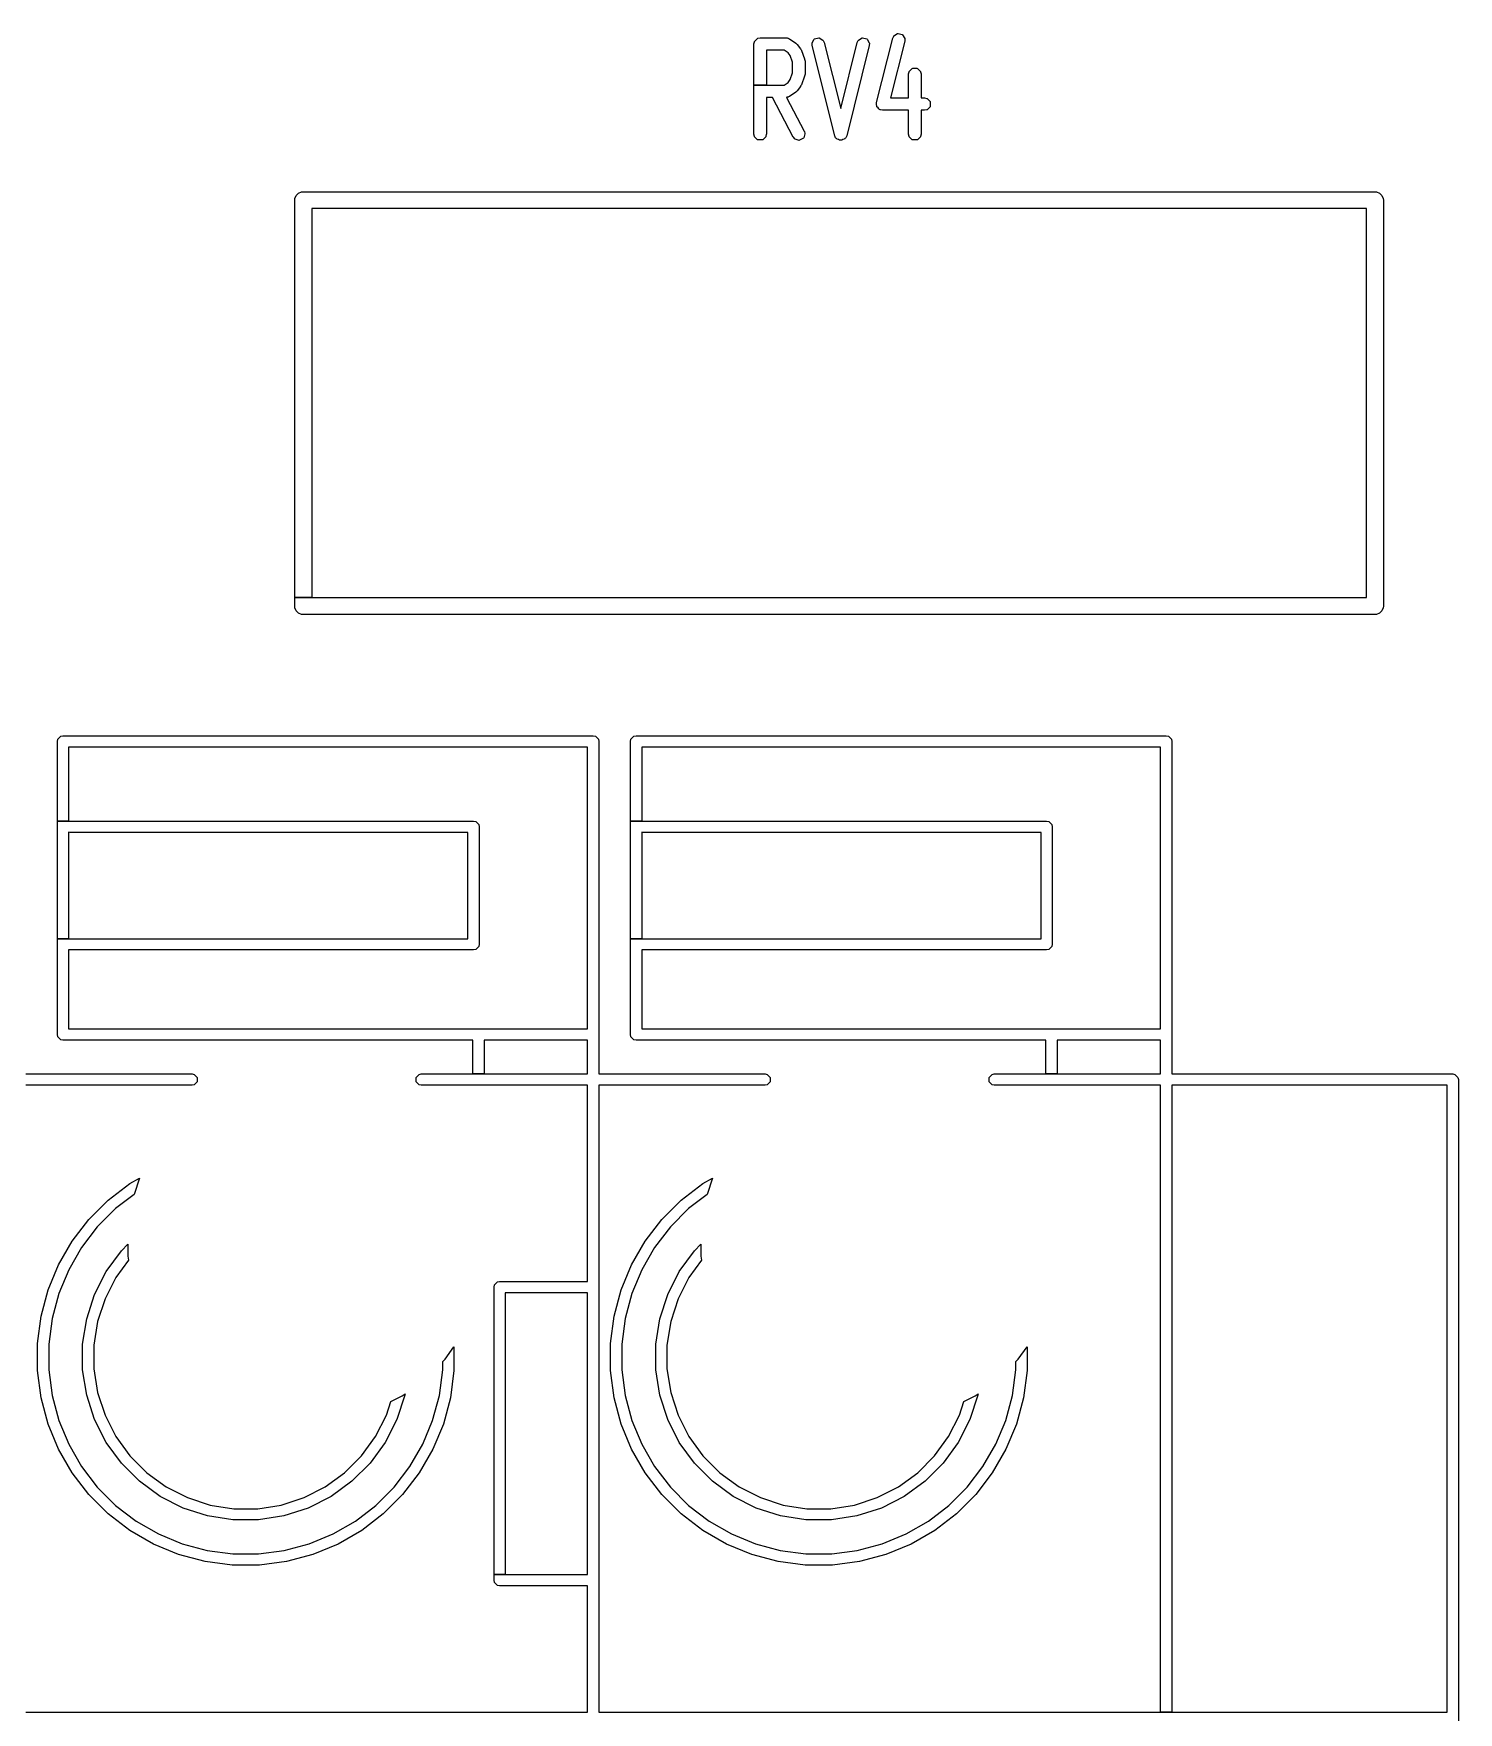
# Model space of a CAD drawing. Header units: millimetres. Extents: x 0 to 98, y 0 to 67.8.
# Drawn here: x 35.86 to 48.49, y 10.64 to 25.53 of the extents above; entities that cross this region are included whole.
import ezdxf

# ---------------------------------------------------------------- set-up
doc = ezdxf.new("R2010")
doc.units = ezdxf.units.MM
doc.layers.add('Edge.Cuts', color=254, linetype='CONTINUOUS', true_color=0xd0d2cd)

msp = doc.modelspace()

# ---------------------------------------------------------------- linework, layer by layer
at = {"layer": 'Edge.Cuts', "linetype": 'CONTINUOUS'}
for p, q in [((42.25027, 25.457775), (42.27733, 25.484835)), ((42.27733, 25.484835), (42.279891, 25.486203)), ((42.279891, 25.486203), (42.299025, 25.490009)), ((42.299025, 25.490009), (42.3, 25.490105)), ((42.3, 25.490105), (42.528571, 25.490105)), ((42.528571, 25.490105), (42.529546, 25.490009)), ((42.529546, 25.490009), (42.535817, 25.488763)), ((42.535817, 25.488763), (42.537295, 25.489057)), ((42.537295, 25.489057), (42.540182, 25.488776)), ((42.540182, 25.488776), (42.544304, 25.487075)), ((42.544304, 25.487075), (42.548681, 25.486203)), ((42.548681, 25.486203), (42.551241, 25.484835)), ((42.551241, 25.484835), (42.552307, 25.483769)), ((42.552307, 25.483769), (42.558215, 25.481329)), ((42.558215, 25.481329), (42.559079, 25.480868)), ((42.559079, 25.480868), (42.616222, 25.442773)), ((42.760543, 25.445036), (42.780232, 25.477851)), ((42.780232, 25.477851), (42.783306, 25.48013)), ((42.783306, 25.48013), (42.820431, 25.489411)), ((42.820431, 25.489411), (42.824216, 25.488847)), ((42.824216, 25.488847), (42.857031, 25.469158)), ((42.857031, 25.469158), (42.85898, 25.467007)), ((42.85898, 25.467007), (42.867313, 25.449368)), ((43.161257, 25.449368), (43.16959, 25.467007)), ((43.16959, 25.467007), (43.171539, 25.469158)), ((43.171539, 25.469158), (43.204354, 25.488847)), ((43.204354, 25.488847), (43.208139, 25.489411)), ((43.208139, 25.489411), (43.245264, 25.48013)), ((43.245264, 25.48013), (43.248338, 25.477852)), ((43.248338, 25.477852), (43.248338, 25.477851)), ((43.248338, 25.477851), (43.268027, 25.445036)), ((43.332356, 24.915112), (43.475213, 25.48654)), ((43.475213, 25.48654), (43.475543, 25.487463)), ((43.475543, 25.487463), (43.483876, 25.505103)), ((43.483876, 25.505103), (43.485825, 25.507254)), ((43.485825, 25.507254), (43.51864, 25.526943)), ((43.51864, 25.526943), (43.522425, 25.527507)), ((43.522425, 25.527507), (43.559551, 25.518226)), ((43.559551, 25.518226), (43.562625, 25.515948)), ((43.562625, 25.515948), (43.562625, 25.515947)), ((43.562625, 25.515947), (43.582314, 25.483132)), ((43.583021, 25.480317), (43.582072, 25.460831)), ((43.582314, 25.483132), (43.583021, 25.480317)), ((42.245, 25.435105), (42.245096, 25.43608)), ((42.245, 25.071058), (42.245, 25.435105)), ((42.245096, 25.43608), (42.248902, 25.455214)), ((42.248902, 25.455214), (42.25027, 25.457775)), ((42.511919, 25.380105), (42.355, 25.380105)), ((42.355, 25.380105), (42.355, 25.071058)), ((42.547366, 25.356474), (42.511919, 25.380105)), ((42.565555, 25.332223), (42.547366, 25.356474)), ((42.587857, 25.272751), (42.565555, 25.332223)), ((42.616222, 25.442773), (42.616981, 25.442152)), ((42.616981, 25.442152), (42.622861, 25.436284)), ((42.622861, 25.436284), (42.629052, 25.430733)), ((42.629052, 25.430733), (42.629714, 25.43001)), ((42.629714, 25.43001), (42.658285, 25.391915)), ((42.658285, 25.391915), (42.658794, 25.391077)), ((42.658794, 25.391077), (42.661753, 25.384906)), ((42.661753, 25.384906), (42.66535, 25.379106)), ((42.66535, 25.379106), (42.665783, 25.378227)), ((42.665783, 25.378227), (42.694355, 25.302037)), ((42.759836, 25.442221), (42.760543, 25.445036)), ((42.760784, 25.422735), (42.759836, 25.442221)), ((42.760927, 25.421765), (42.760784, 25.422735)), ((42.960927, 24.621765), (42.760927, 25.421765)), ((42.867313, 25.449368), (42.867643, 25.448445)), ((42.867643, 25.448445), (43.014285, 24.861877)), ((43.014285, 24.861877), (43.160927, 25.448445)), ((43.267643, 25.421765), (43.067643, 24.621765)), ((43.160927, 25.448445), (43.161257, 25.449368)), ((43.267786, 25.422735), (43.267643, 25.421765)), ((43.268734, 25.442221), (43.267786, 25.422735)), ((43.268027, 25.445036), (43.268734, 25.442221)), ((43.581929, 25.459861), (43.456157, 24.956772)), ((43.582072, 25.460831), (43.581929, 25.459861)), ((42.565555, 25.118942), (42.587857, 25.178414)), ((42.587857, 25.178414), (42.587857, 25.272751)), ((42.694355, 25.302037), (42.694607, 25.301089)), ((42.694607, 25.301089), (42.696032, 25.292389)), ((42.696032, 25.292389), (42.697761, 25.2837)), ((42.697761, 25.167463), (42.696032, 25.158776)), ((42.697761, 25.2837), (42.697857, 25.282724)), ((42.697857, 25.168439), (42.697761, 25.167463)), ((42.697857, 25.282724), (42.697857, 25.168439)), ((43.616429, 25.168439), (43.616525, 25.169414)), ((43.616429, 24.956772), (43.616429, 25.168439)), ((43.616525, 25.169414), (43.620331, 25.188548)), ((43.620331, 25.188548), (43.621699, 25.191109)), ((43.621699, 25.191109), (43.648759, 25.218169)), ((43.648759, 25.218169), (43.652295, 25.219633)), ((43.652295, 25.219633), (43.690563, 25.219633)), ((43.690563, 25.219633), (43.694099, 25.218169)), ((43.694099, 25.218169), (43.721159, 25.191109)), ((43.721159, 25.191109), (43.722527, 25.188548)), ((43.722527, 25.188548), (43.726333, 25.169414)), ((43.726333, 25.169414), (43.726429, 25.168439)), ((43.726429, 25.168439), (43.726429, 24.956772)), ((42.245, 24.635105), (42.245, 25.071058)), ((42.245, 25.071058), (42.355, 25.071058)), ((42.355, 25.071058), (42.245, 25.071058)), ((42.355, 25.071058), (42.511918, 25.071058)), ((42.511918, 25.071058), (42.547367, 25.094692)), ((42.547367, 25.094692), (42.565555, 25.118942)), ((42.629051, 25.02043), (42.62287, 25.01489)), ((42.629714, 25.021153), (42.629051, 25.02043)), ((42.658285, 25.059248), (42.629714, 25.021153)), ((42.658794, 25.060087), (42.658285, 25.059248)), ((42.661749, 25.066252), (42.658794, 25.060087)), ((42.66535, 25.072056), (42.661749, 25.066252)), ((42.665783, 25.072936), (42.66535, 25.072056)), ((42.694355, 25.149126), (42.665783, 25.072936)), ((42.694607, 25.150074), (42.694355, 25.149126)), ((42.696032, 25.158776), (42.694607, 25.150074)), ((42.409613, 24.961058), (42.355, 24.961058)), ((42.355, 24.961058), (42.355, 24.635105)), ((42.59416, 24.609539), (42.409613, 24.961058)), ((42.535816, 24.962402), (42.533398, 24.961921)), ((42.533398, 24.961921), (42.691554, 24.66067)), ((42.537293, 24.962106), (42.535816, 24.962402)), ((42.540183, 24.962388), (42.537293, 24.962106)), ((42.544302, 24.96409), (42.540183, 24.962388)), ((42.54868, 24.96496), (42.544302, 24.96409)), ((42.551242, 24.966329), (42.54868, 24.96496)), ((42.552306, 24.967395), (42.551242, 24.966329)), ((42.558214, 24.969833), (42.552306, 24.967395)), ((42.559079, 24.970295), (42.558214, 24.969833)), ((42.616222, 25.00839), (42.559079, 24.970295)), ((42.616981, 25.009011), (42.616222, 25.00839)), ((42.62287, 25.01489), (42.616981, 25.009011)), ((43.331265, 24.894656), (43.332213, 24.914142)), ((43.331972, 24.891841), (43.331265, 24.894656)), ((43.33452, 24.887595), (43.331972, 24.891841)), ((43.332213, 24.914142), (43.332356, 24.915112)), ((43.33452, 24.882638), (43.33452, 24.887595)), ((43.335984, 24.879102), (43.33452, 24.882638)), ((43.345062, 24.870024), (43.335984, 24.879102)), ((43.351661, 24.859026), (43.345062, 24.870024)), ((43.456157, 24.956772), (43.616429, 24.956772)), ((43.726429, 24.956772), (43.757143, 24.956772)), ((43.757143, 24.956772), (43.758118, 24.956676)), ((43.758118, 24.956676), (43.777252, 24.95287)), ((43.777252, 24.95287), (43.779813, 24.951502)), ((43.779813, 24.951502), (43.806873, 24.924442)), ((43.806873, 24.879102), (43.779813, 24.852042)), ((43.806873, 24.924442), (43.808337, 24.920906)), ((43.808337, 24.882638), (43.806873, 24.879102)), ((43.808337, 24.920906), (43.808337, 24.882638)), ((43.351661, 24.859025), (43.351661, 24.859026)), ((43.354736, 24.856747), (43.351661, 24.859025)), ((43.359539, 24.855547), (43.354736, 24.856747)), ((43.363044, 24.852042), (43.359539, 24.855547)), ((43.365605, 24.850674), (43.363044, 24.852042)), ((43.384739, 24.846868), (43.365605, 24.850674)), ((43.385714, 24.846772), (43.384739, 24.846868)), ((43.616429, 24.846772), (43.385714, 24.846772)), ((43.616429, 24.635105), (43.616429, 24.846772)), ((43.757143, 24.846772), (43.726429, 24.846772)), ((43.726429, 24.846772), (43.726429, 24.635105)), ((43.758118, 24.846868), (43.757143, 24.846772)), ((43.777252, 24.850674), (43.758118, 24.846868)), ((43.779813, 24.852042), (43.777252, 24.850674)), ((42.245096, 24.63413), (42.245, 24.635105)), ((42.248902, 24.614996), (42.245096, 24.63413)), ((42.25027, 24.612435), (42.248902, 24.614996)), ((42.27733, 24.585375), (42.25027, 24.612435)), ((42.280866, 24.583911), (42.27733, 24.585375)), ((42.319134, 24.583911), (42.280866, 24.583911)), ((42.32267, 24.585375), (42.319134, 24.583911)), ((42.34973, 24.612435), (42.32267, 24.585375)), ((42.351098, 24.614996), (42.34973, 24.612435)), ((42.354904, 24.63413), (42.351098, 24.614996)), ((42.355, 24.635105), (42.354904, 24.63413)), ((42.594699, 24.60872), (42.59416, 24.609539)), ((42.606963, 24.593548), (42.594699, 24.60872)), ((42.609364, 24.591917), (42.606963, 24.593548)), ((42.645901, 24.580537), (42.609364, 24.591917)), ((42.649712, 24.580884), (42.645901, 24.580537)), ((42.683595, 24.598672), (42.649712, 24.580884)), ((42.686045, 24.601612), (42.683595, 24.598672)), ((42.697425, 24.638149), (42.686045, 24.601612)), ((42.691554, 24.66067), (42.691922, 24.659762)), ((42.691922, 24.659762), (42.697446, 24.641052)), ((42.697446, 24.641052), (42.697425, 24.638149)), ((42.961257, 24.620842), (42.960927, 24.621765)), ((42.96959, 24.603203), (42.961257, 24.620842)), ((42.971539, 24.601052), (42.96959, 24.603203)), ((42.976972, 24.597793), (42.971539, 24.601052)), ((42.980232, 24.592359), (42.976972, 24.597793)), ((42.980232, 24.592358), (42.980232, 24.592359)), ((42.983307, 24.59008), (42.980232, 24.592358)), ((42.994479, 24.587288), (42.983307, 24.59008)), ((43.004353, 24.581363), (42.994479, 24.587288)), ((43.004354, 24.581362), (43.004353, 24.581363)), ((43.008139, 24.580799), (43.004354, 24.581362)), ((43.014285, 24.582336), (43.008139, 24.580799)), ((43.020431, 24.580799), (43.014285, 24.582336)), ((43.020432, 24.580799), (43.020431, 24.580799)), ((43.024217, 24.581363), (43.020432, 24.580799)), ((43.034089, 24.587288), (43.024217, 24.581363)), ((43.045263, 24.59008), (43.034089, 24.587288)), ((43.045264, 24.59008), (43.045263, 24.59008)), ((43.048338, 24.592359), (43.045264, 24.59008)), ((43.051597, 24.597793), (43.048338, 24.592359)), ((43.057031, 24.601052), (43.051597, 24.597793)), ((43.05898, 24.603203), (43.057031, 24.601052)), ((43.067313, 24.620842), (43.05898, 24.603203)), ((43.067643, 24.621765), (43.067313, 24.620842)), ((43.616525, 24.63413), (43.616429, 24.635105)), ((43.620331, 24.614996), (43.616525, 24.63413)), ((43.621699, 24.612435), (43.620331, 24.614996)), ((43.648759, 24.585375), (43.621699, 24.612435)), ((43.652295, 24.583911), (43.648759, 24.585375)), ((43.690563, 24.583911), (43.652295, 24.583911)), ((43.694099, 24.585375), (43.690563, 24.583911)), ((43.721159, 24.612435), (43.694099, 24.585375)), ((43.722527, 24.614996), (43.721159, 24.612435)), ((43.726333, 24.63413), (43.722527, 24.614996)), ((43.726429, 24.635105), (43.726333, 24.63413)), ((38.208332, 24.11236), (38.235368, 24.123559)), ((38.235368, 24.123559), (38.25, 24.125)), ((38.25, 24.125), (47.75, 24.125)), ((47.75, 24.125), (47.764632, 24.123559)), ((47.764632, 24.123559), (47.791668, 24.11236)), ((38.175, 24.05), (38.176441, 24.064632)), ((38.175, 20.525), (38.175, 24.05)), ((38.176441, 24.064632), (38.18764, 24.091668)), ((38.18764, 24.091668), (38.208332, 24.11236)), ((47.675, 23.975), (38.325, 23.975)), ((38.325, 23.975), (38.325, 20.525)), ((47.675, 20.525), (47.675, 23.975)), ((47.791668, 24.11236), (47.81236, 24.091668)), ((47.81236, 24.091668), (47.823559, 24.064632)), ((47.823559, 24.064632), (47.825, 24.05)), ((47.825, 24.05), (47.825, 20.45)), ((38.175, 20.45), (38.175, 20.525)), ((38.175, 20.525), (38.325, 20.525)), ((38.325, 20.525), (38.175, 20.525)), ((38.176441, 20.435368), (38.175, 20.45)), ((38.18764, 20.408332), (38.176441, 20.435368)), ((38.208332, 20.38764), (38.18764, 20.408332)), ((38.325, 20.525), (47.675, 20.525)), ((47.81236, 20.408332), (47.791668, 20.38764)), ((47.823559, 20.435368), (47.81236, 20.408332)), ((47.825, 20.45), (47.823559, 20.435368)), ((38.235368, 20.376441), (38.208332, 20.38764)), ((38.25, 20.375), (38.235368, 20.376441)), ((47.75, 20.375), (38.25, 20.375)), ((47.764632, 20.376441), (47.75, 20.375)), ((47.791668, 20.38764), (47.764632, 20.376441)), ((36.07, 19.25), (36.073806, 19.269134)), ((36.07, 18.541011), (36.07, 19.25)), ((36.073806, 19.269134), (36.100866, 19.296194)), ((36.100866, 19.296194), (36.12, 19.3)), ((36.12, 19.3), (40.82, 19.3)), ((40.82, 19.3), (40.839134, 19.296194)), ((40.839134, 19.296194), (40.866194, 19.269134)), ((40.866194, 19.269134), (40.87, 19.25)), ((40.87, 19.25), (40.87, 16.3)), ((41.15, 19.25), (41.153806, 19.269134)), ((41.15, 18.541011), (41.15, 19.25)), ((41.153806, 19.269134), (41.180866, 19.296194)), ((41.180866, 19.296194), (41.2, 19.3)), ((41.2, 19.3), (45.9, 19.3)), ((45.9, 19.3), (45.919134, 19.296194)), ((45.919134, 19.296194), (45.946194, 19.269134)), ((45.946194, 19.269134), (45.95, 19.25)), ((45.95, 19.25), (45.95, 16.3)), ((40.77, 19.2), (36.17, 19.2)), ((36.17, 19.2), (36.17, 18.541011)), ((40.77, 16.7), (40.77, 19.2)), ((45.85, 19.2), (41.25, 19.2)), ((41.25, 19.2), (41.25, 18.541011)), ((45.85, 16.7), (45.85, 19.2)), ((36.07, 17.498011), (36.07, 18.541011)), ((36.07, 18.541011), (36.17, 18.541011)), ((36.17, 18.541011), (36.07, 18.541011)), ((36.17, 18.541011), (36.18, 18.543)), ((36.18, 18.543), (39.76, 18.543)), ((39.76, 18.543), (39.779134, 18.539194)), ((39.779134, 18.539194), (39.806194, 18.512134)), ((39.806194, 18.512134), (39.81, 18.493)), ((39.81, 18.493), (39.81, 17.45)), ((41.15, 17.498011), (41.15, 18.541011)), ((41.15, 18.541011), (41.25, 18.541011)), ((41.25, 18.541011), (41.15, 18.541011)), ((41.25, 18.541011), (41.26, 18.543)), ((41.26, 18.543), (44.84, 18.543)), ((44.84, 18.543), (44.859134, 18.539194)), ((44.859134, 18.539194), (44.886194, 18.512134)), ((44.886194, 18.512134), (44.89, 18.493)), ((44.89, 18.493), (44.89, 17.45)), ((36.18, 18.443), (36.17, 18.44499)), ((36.17, 18.44499), (36.17, 17.498011)), ((39.71, 18.443), (36.18, 18.443)), ((39.71, 17.5), (39.71, 18.443)), ((41.26, 18.443), (41.25, 18.44499)), ((41.25, 18.44499), (41.25, 17.498011)), ((44.79, 18.443), (41.26, 18.443)), ((44.79, 17.5), (44.79, 18.443)), ((36.07, 16.65), (36.07, 17.498011)), ((36.07, 17.498011), (36.17, 17.498011)), ((36.17, 17.498011), (36.07, 17.498011)), ((36.17, 17.498011), (36.18, 17.5)), ((36.18, 17.5), (39.71, 17.5)), ((39.806194, 17.430866), (39.779134, 17.403806)), ((39.81, 17.45), (39.806194, 17.430866)), ((41.15, 16.65), (41.15, 17.498011)), ((41.15, 17.498011), (41.25, 17.498011)), ((41.25, 17.498011), (41.15, 17.498011)), ((41.25, 17.498011), (41.26, 17.5)), ((41.26, 17.5), (44.79, 17.5)), ((44.886194, 17.430866), (44.859134, 17.403806)), ((44.89, 17.45), (44.886194, 17.430866)), ((36.18, 17.4), (36.17, 17.40199)), ((36.17, 17.40199), (36.17, 16.7)), ((39.76, 17.4), (36.18, 17.4)), ((39.779134, 17.403806), (39.76, 17.4)), ((41.26, 17.4), (41.25, 17.40199)), ((41.25, 17.40199), (41.25, 16.7)), ((44.84, 17.4), (41.26, 17.4)), ((44.859134, 17.403806), (44.84, 17.4)), ((36.17, 16.7), (40.77, 16.7)), ((41.25, 16.7), (45.85, 16.7)), ((36.073806, 16.630866), (36.07, 16.65)), ((36.100866, 16.603806), (36.073806, 16.630866)), ((36.12, 16.6), (36.100866, 16.603806)), ((39.754, 16.6), (36.12, 16.6)), ((39.754, 16.3), (39.754, 16.6)), ((40.77, 16.6), (39.854, 16.6)), ((39.854, 16.6), (39.854, 16.3)), ((40.77, 16.3), (40.77, 16.6)), ((41.153806, 16.630866), (41.15, 16.65)), ((41.180866, 16.603806), (41.153806, 16.630866)), ((41.2, 16.6), (41.180866, 16.603806)), ((44.834, 16.6), (41.2, 16.6)), ((44.834, 16.3), (44.834, 16.6)), ((45.85, 16.6), (44.934, 16.6)), ((44.934, 16.6), (44.934, 16.3)), ((45.85, 16.3), (45.85, 16.6)), ((35.79, 16.3), (37.264, 16.3)), ((37.264, 16.3), (37.283134, 16.296194)), ((37.283134, 16.296194), (37.310194, 16.269134)), ((37.310194, 16.230866), (37.283134, 16.203806)), ((37.310194, 16.269134), (37.310194, 16.230866)), ((39.249806, 16.269134), (39.276866, 16.296194)), ((39.249806, 16.230866), (39.249806, 16.269134)), ((39.276866, 16.203806), (39.249806, 16.230866)), ((39.276866, 16.296194), (39.296, 16.3)), ((39.296, 16.3), (39.754, 16.3)), ((39.754, 16.3), (39.854, 16.3)), ((39.854, 16.3), (39.754, 16.3)), ((39.854, 16.3), (40.77, 16.3)), ((40.87, 16.3), (42.344, 16.3)), ((42.344, 16.3), (42.363134, 16.296194)), ((42.363134, 16.296194), (42.390194, 16.269134)), ((42.390194, 16.230866), (42.363134, 16.203806)), ((42.390194, 16.269134), (42.390194, 16.230866)), ((44.329806, 16.269134), (44.356866, 16.296194)), ((44.329806, 16.230866), (44.329806, 16.269134)), ((44.356866, 16.203806), (44.329806, 16.230866)), ((44.356866, 16.296194), (44.376, 16.3)), ((44.376, 16.3), (44.834, 16.3)), ((44.834, 16.3), (44.934, 16.3)), ((44.934, 16.3), (44.834, 16.3)), ((44.934, 16.3), (45.85, 16.3)), ((45.95, 16.3), (48.44, 16.3)), ((48.44, 16.3), (48.459134, 16.296194)), ((48.459134, 16.296194), (48.486194, 16.269134)), ((48.486194, 16.269134), (48.49, 16.25)), ((48.49, 16.25), (48.49, 5.75)), ((37.264, 16.2), (35.79, 16.2)), ((37.283134, 16.203806), (37.264, 16.2)), ((39.296, 16.2), (39.276866, 16.203806)), ((40.77, 16.2), (39.296, 16.2)), ((40.77, 14.46), (40.77, 16.2)), ((42.344, 16.2), (40.87, 16.2)), ((40.87, 16.2), (40.87, 10.64)), ((42.363134, 16.203806), (42.344, 16.2)), ((44.376, 16.2), (44.356866, 16.203806)), ((45.85, 16.2), (44.376, 16.2)), ((45.85, 10.64), (45.85, 16.2)), ((48.39, 16.2), (45.95, 16.2)), ((45.95, 16.2), (45.95, 10.64)), ((48.39, 10.64), (48.39, 16.2)), ((36.712195, 15.328219), (36.797166, 15.377278)), ((36.797166, 15.377278), (36.749712, 15.23123)), ((41.792195, 15.328219), (41.877166, 15.377278)), ((41.877166, 15.377278), (41.829712, 15.23123)), ((36.52021, 15.180904), (36.712195, 15.328219)), ((36.749712, 15.23123), (36.586145, 15.10572)), ((41.60021, 15.180904), (41.792195, 15.328219)), ((41.829712, 15.23123), (41.666145, 15.10572)), ((36.349096, 15.00979), (36.52021, 15.180904)), ((36.586145, 15.10572), (36.42428, 14.943855)), ((41.429096, 15.00979), (41.60021, 15.180904)), ((41.666145, 15.10572), (41.50428, 14.943855)), ((36.201781, 14.817805), (36.349096, 15.00979)), ((36.42428, 14.943855), (36.284928, 14.762248)), ((41.281781, 14.817805), (41.429096, 15.00979)), ((41.50428, 14.943855), (41.364928, 14.762248)), ((36.080785, 14.608234), (36.201781, 14.817805)), ((36.284928, 14.762248), (36.170473, 14.564005)), ((36.637411, 14.7317), (36.694932, 14.789221)), ((36.694932, 14.789221), (36.694932, 14.684465)), ((41.160785, 14.608234), (41.281781, 14.817805)), ((41.364928, 14.762248), (41.250473, 14.564005)), ((41.717411, 14.7317), (41.774932, 14.789221)), ((41.774932, 14.789221), (41.774932, 14.684465)), ((35.988179, 14.384663), (36.080785, 14.608234)), ((36.503672, 14.547623), (36.637411, 14.7317)), ((36.700549, 14.648997), (36.588936, 14.495373)), ((36.694932, 14.684465), (36.700549, 14.648997)), ((41.068179, 14.384663), (41.160785, 14.608234)), ((41.583672, 14.547623), (41.717411, 14.7317)), ((41.780549, 14.648997), (41.668936, 14.495373)), ((41.774932, 14.684465), (41.780549, 14.648997)), ((36.170473, 14.564005), (36.082872, 14.352519)), ((36.400375, 14.344891), (36.503672, 14.547623)), ((36.588936, 14.495373), (36.492763, 14.306623)), ((39.944806, 14.429134), (39.971866, 14.456194)), ((39.971866, 14.456194), (39.991, 14.46)), ((39.991, 14.46), (40.77, 14.46)), ((41.250473, 14.564005), (41.162872, 14.352519)), ((41.480375, 14.344891), (41.583672, 14.547623)), ((41.668936, 14.495373), (41.572763, 14.306623)), ((35.925547, 14.150917), (35.988179, 14.384663)), ((36.082872, 14.352519), (36.023626, 14.131408)), ((36.330064, 14.128496), (36.400375, 14.344891)), ((36.492763, 14.306623), (36.427301, 14.105151)), ((39.941, 14.41), (39.944806, 14.429134)), ((39.941, 11.86), (39.941, 14.41)), ((40.77, 14.36), (40.041, 14.36)), ((40.041, 14.36), (40.041, 11.86)), ((40.77, 11.86), (40.77, 14.36)), ((41.005547, 14.150917), (41.068179, 14.384663)), ((41.162872, 14.352519), (41.103626, 14.131408)), ((41.410064, 14.128496), (41.480375, 14.344891)), ((41.572763, 14.306623), (41.507301, 14.105151)), ((35.893961, 13.910996), (35.925547, 14.150917)), ((40.973961, 13.910996), (41.005547, 14.150917)), ((36.023626, 14.131408), (35.993747, 13.904455)), ((36.29447, 13.903766), (36.330064, 14.128496)), ((36.427301, 14.105151), (36.394162, 13.89592)), ((41.103626, 14.131408), (41.073747, 13.904455)), ((41.37447, 13.903766), (41.410064, 14.128496)), ((41.507301, 14.105151), (41.474162, 13.89592)), ((35.893961, 13.904455), (35.893961, 13.910996)), ((35.893961, 13.669004), (35.893961, 13.904455)), ((35.993747, 13.904455), (35.993747, 13.675545)), ((36.29447, 13.89592), (36.29447, 13.903766)), ((36.29447, 13.676234), (36.29447, 13.89592)), ((36.394162, 13.89592), (36.394162, 13.68408)), ((39.50665, 13.770883), (39.586039, 13.880154)), ((39.586039, 13.880154), (39.586039, 13.669004)), ((40.973961, 13.904455), (40.973961, 13.910996)), ((40.973961, 13.669004), (40.973961, 13.904455)), ((41.073747, 13.904455), (41.073747, 13.675545)), ((41.37447, 13.89592), (41.37447, 13.903766)), ((41.37447, 13.676234), (41.37447, 13.89592)), ((41.474162, 13.89592), (41.474162, 13.68408)), ((44.58665, 13.770883), (44.666039, 13.880154)), ((44.666039, 13.880154), (44.666039, 13.669004)), ((39.486253, 13.750486), (39.50665, 13.770883)), ((39.486253, 13.675545), (39.486253, 13.750486)), ((44.566253, 13.750486), (44.58665, 13.770883)), ((44.566253, 13.675545), (44.566253, 13.750486)), ((35.925547, 13.429083), (35.893961, 13.669004)), ((35.993747, 13.675545), (36.023626, 13.448592)), ((36.330064, 13.451504), (36.29447, 13.676234)), ((36.394162, 13.68408), (36.427301, 13.474849)), ((39.456374, 13.448592), (39.486253, 13.675545)), ((39.586039, 13.669004), (39.554453, 13.429083)), ((41.005547, 13.429083), (40.973961, 13.669004)), ((41.073747, 13.675545), (41.103626, 13.448592)), ((41.410064, 13.451504), (41.37447, 13.676234)), ((41.474162, 13.68408), (41.507301, 13.474849)), ((44.536374, 13.448592), (44.566253, 13.675545)), ((44.666039, 13.669004), (44.634453, 13.429083)), ((35.988179, 13.195337), (35.925547, 13.429083)), ((36.023626, 13.448592), (36.082872, 13.227481)), ((36.400375, 13.235109), (36.330064, 13.451504)), ((36.427301, 13.474849), (36.492763, 13.273377)), ((39.026836, 13.395251), (39.125998, 13.445776)), ((39.149936, 13.451504), (39.079625, 13.235109)), ((39.125998, 13.445776), (39.152023, 13.464685)), ((39.152023, 13.464685), (39.149936, 13.451504)), ((39.397128, 13.227481), (39.456374, 13.448592)), ((39.554453, 13.429083), (39.491821, 13.195337)), ((41.068179, 13.195337), (41.005547, 13.429083)), ((41.103626, 13.448592), (41.162872, 13.227481)), ((41.480375, 13.235109), (41.410064, 13.451504)), ((41.507301, 13.474849), (41.572763, 13.273377)), ((44.106836, 13.395251), (44.205998, 13.445776)), ((44.229936, 13.451504), (44.159625, 13.235109)), ((44.205998, 13.445776), (44.232023, 13.464685)), ((44.232023, 13.464685), (44.229936, 13.451504)), ((44.477128, 13.227481), (44.536374, 13.448592)), ((44.634453, 13.429083), (44.571821, 13.195337)), ((36.492763, 13.273377), (36.588936, 13.084627)), ((38.891064, 13.084627), (38.987237, 13.273377)), ((38.987237, 13.273377), (39.026836, 13.395251)), ((41.572763, 13.273377), (41.668936, 13.084627)), ((43.971064, 13.084627), (44.067237, 13.273377)), ((44.067237, 13.273377), (44.106836, 13.395251)), ((36.080785, 12.971766), (35.988179, 13.195337)), ((36.082872, 13.227481), (36.170473, 13.015995)), ((36.503672, 13.032377), (36.400375, 13.235109)), ((39.079625, 13.235109), (38.976328, 13.032377)), ((39.309527, 13.015995), (39.397128, 13.227481)), ((39.491821, 13.195337), (39.399215, 12.971766)), ((41.160785, 12.971766), (41.068179, 13.195337)), ((41.162872, 13.227481), (41.250473, 13.015995)), ((41.583672, 13.032377), (41.480375, 13.235109)), ((44.159625, 13.235109), (44.056328, 13.032377)), ((44.389527, 13.015995), (44.477128, 13.227481)), ((44.571821, 13.195337), (44.479215, 12.971766)), ((36.201781, 12.762195), (36.080785, 12.971766)), ((36.170473, 13.015995), (36.284928, 12.817752)), ((36.637411, 12.8483), (36.503672, 13.032377)), ((36.588936, 13.084627), (36.713452, 12.913245)), ((38.766548, 12.913245), (38.891064, 13.084627)), ((38.976328, 13.032377), (38.842589, 12.8483)), ((39.195072, 12.817752), (39.309527, 13.015995)), ((39.399215, 12.971766), (39.278219, 12.762195)), ((41.281781, 12.762195), (41.160785, 12.971766)), ((41.250473, 13.015995), (41.364928, 12.817752)), ((41.717411, 12.8483), (41.583672, 13.032377)), ((41.668936, 13.084627), (41.793452, 12.913245)), ((43.846548, 12.913245), (43.971064, 13.084627)), ((44.056328, 13.032377), (43.922589, 12.8483)), ((44.275072, 12.817752), (44.389527, 13.015995)), ((44.479215, 12.971766), (44.358219, 12.762195)), ((36.284928, 12.817752), (36.42428, 12.636145)), ((36.7983, 12.687411), (36.637411, 12.8483)), ((36.713452, 12.913245), (36.863245, 12.763452)), ((38.616755, 12.763452), (38.766548, 12.913245)), ((38.842589, 12.8483), (38.6817, 12.687411)), ((39.05572, 12.636145), (39.195072, 12.817752)), ((41.364928, 12.817752), (41.50428, 12.636145)), ((41.8783, 12.687411), (41.717411, 12.8483)), ((41.793452, 12.913245), (41.943245, 12.763452)), ((43.696755, 12.763452), (43.846548, 12.913245)), ((43.922589, 12.8483), (43.7617, 12.687411)), ((44.13572, 12.636145), (44.275072, 12.817752)), ((36.349096, 12.57021), (36.201781, 12.762195)), ((36.982377, 12.553672), (36.7983, 12.687411)), ((36.863245, 12.763452), (37.034627, 12.638936)), ((38.445373, 12.638936), (38.616755, 12.763452)), ((38.6817, 12.687411), (38.497623, 12.553672)), ((39.278219, 12.762195), (39.130904, 12.57021)), ((41.429096, 12.57021), (41.281781, 12.762195)), ((42.062377, 12.553672), (41.8783, 12.687411)), ((41.943245, 12.763452), (42.114627, 12.638936)), ((43.525373, 12.638936), (43.696755, 12.763452)), ((43.7617, 12.687411), (43.577623, 12.553672)), ((44.358219, 12.762195), (44.210904, 12.57021)), ((36.52021, 12.399096), (36.349096, 12.57021)), ((36.42428, 12.636145), (36.586145, 12.47428)), ((37.185109, 12.450375), (36.982377, 12.553672)), ((37.034627, 12.638936), (37.223377, 12.542763)), ((37.223377, 12.542763), (37.424849, 12.477301)), ((38.055151, 12.477301), (38.256623, 12.542763)), ((38.256623, 12.542763), (38.445373, 12.638936)), ((38.497623, 12.553672), (38.294891, 12.450375)), ((38.893855, 12.47428), (39.05572, 12.636145)), ((39.130904, 12.57021), (38.95979, 12.399096)), ((41.60021, 12.399096), (41.429096, 12.57021)), ((41.50428, 12.636145), (41.666145, 12.47428)), ((42.265109, 12.450375), (42.062377, 12.553672)), ((42.114627, 12.638936), (42.303377, 12.542763)), ((42.303377, 12.542763), (42.504849, 12.477301)), ((43.135151, 12.477301), (43.336623, 12.542763)), ((43.336623, 12.542763), (43.525373, 12.638936)), ((43.577623, 12.553672), (43.374891, 12.450375)), ((43.973855, 12.47428), (44.13572, 12.636145)), ((44.210904, 12.57021), (44.03979, 12.399096)), ((36.712195, 12.251781), (36.52021, 12.399096)), ((36.586145, 12.47428), (36.767752, 12.334928)), ((37.401504, 12.380064), (37.185109, 12.450375)), ((37.626234, 12.34447), (37.401504, 12.380064)), ((37.424849, 12.477301), (37.63408, 12.444162)), ((37.63408, 12.444162), (37.84592, 12.444162)), ((37.84592, 12.444162), (38.055151, 12.477301)), ((38.078496, 12.380064), (37.853766, 12.34447)), ((38.294891, 12.450375), (38.078496, 12.380064)), ((38.712248, 12.334928), (38.893855, 12.47428)), ((38.95979, 12.399096), (38.767805, 12.251781)), ((41.792195, 12.251781), (41.60021, 12.399096)), ((41.666145, 12.47428), (41.847752, 12.334928)), ((42.481504, 12.380064), (42.265109, 12.450375)), ((42.706234, 12.34447), (42.481504, 12.380064)), ((42.504849, 12.477301), (42.71408, 12.444162)), ((42.71408, 12.444162), (42.92592, 12.444162)), ((42.92592, 12.444162), (43.135151, 12.477301)), ((43.158496, 12.380064), (42.933766, 12.34447)), ((43.374891, 12.450375), (43.158496, 12.380064)), ((43.792248, 12.334928), (43.973855, 12.47428)), ((44.03979, 12.399096), (43.847805, 12.251781)), ((36.921766, 12.130785), (36.712195, 12.251781)), ((36.767752, 12.334928), (36.965995, 12.220473)), ((36.965995, 12.220473), (37.177481, 12.132872)), ((37.853766, 12.34447), (37.626234, 12.34447)), ((38.302519, 12.132872), (38.514005, 12.220473)), ((38.514005, 12.220473), (38.712248, 12.334928)), ((38.767805, 12.251781), (38.558234, 12.130785)), ((42.001766, 12.130785), (41.792195, 12.251781)), ((41.847752, 12.334928), (42.045995, 12.220473)), ((42.045995, 12.220473), (42.257481, 12.132872)), ((42.933766, 12.34447), (42.706234, 12.34447)), ((43.382519, 12.132872), (43.594005, 12.220473)), ((43.594005, 12.220473), (43.792248, 12.334928)), ((43.847805, 12.251781), (43.638234, 12.130785)), ((37.145337, 12.038179), (36.921766, 12.130785)), ((37.177481, 12.132872), (37.398592, 12.073626)), ((37.398592, 12.073626), (37.625545, 12.043747)), ((37.854455, 12.043747), (38.081408, 12.073626)), ((38.081408, 12.073626), (38.302519, 12.132872)), ((38.558234, 12.130785), (38.334663, 12.038179)), ((42.225337, 12.038179), (42.001766, 12.130785)), ((42.257481, 12.132872), (42.478592, 12.073626)), ((42.478592, 12.073626), (42.705545, 12.043747)), ((42.934455, 12.043747), (43.161408, 12.073626)), ((43.161408, 12.073626), (43.382519, 12.132872)), ((43.638234, 12.130785), (43.414663, 12.038179)), ((37.379083, 11.975547), (37.145337, 12.038179)), ((37.619004, 11.943961), (37.379083, 11.975547)), ((37.860996, 11.943961), (37.619004, 11.943961)), ((37.625545, 12.043747), (37.854455, 12.043747)), ((38.100917, 11.975547), (37.860996, 11.943961)), ((38.334663, 12.038179), (38.100917, 11.975547)), ((42.459083, 11.975547), (42.225337, 12.038179)), ((42.699004, 11.943961), (42.459083, 11.975547)), ((42.940996, 11.943961), (42.699004, 11.943961)), ((42.705545, 12.043747), (42.934455, 12.043747)), ((43.180917, 11.975547), (42.940996, 11.943961)), ((43.414663, 12.038179), (43.180917, 11.975547)), ((39.941, 11.81), (39.941, 11.86)), ((39.941, 11.86), (40.041, 11.86)), ((40.041, 11.86), (39.941, 11.86)), ((39.944806, 11.790866), (39.941, 11.81)), ((39.971866, 11.763806), (39.944806, 11.790866)), ((39.991, 11.76), (39.971866, 11.763806)), ((40.041, 11.86), (40.77, 11.86)), ((40.77, 11.76), (39.991, 11.76)), ((40.77, 10.64), (40.77, 11.76)), ((35.79, 10.64), (40.77, 10.64)), ((40.87, 10.64), (45.85, 10.64)), ((45.85, 10.64), (45.95, 10.64)), ((45.95, 10.64), (45.85, 10.64)), ((45.95, 10.64), (48.39, 10.64))]:
    msp.add_line(p, q, dxfattribs=at)

doc.saveas('drawing.dxf')
